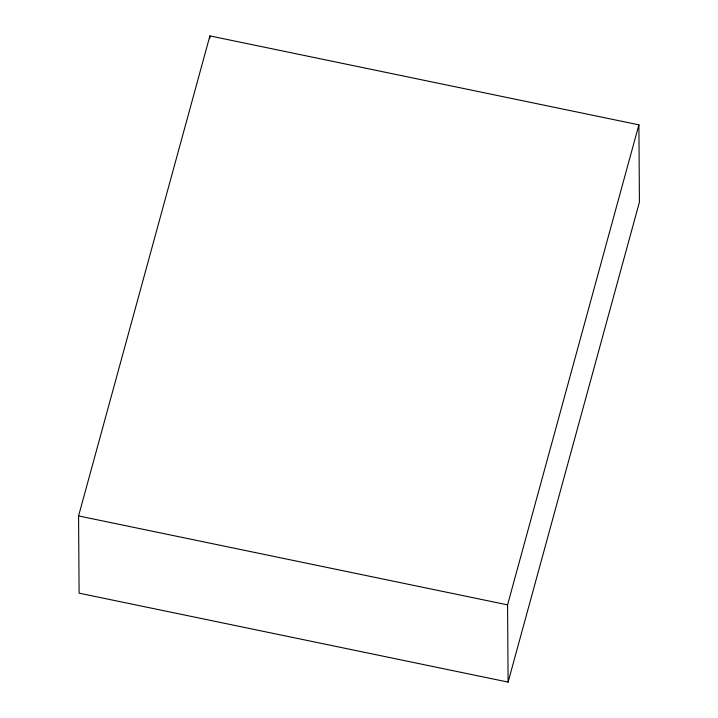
<?xml version="1.0" encoding="UTF-8"?>
<svg xmlns="http://www.w3.org/2000/svg" width="718" height="718" viewBox="0 0 718 718"><rect width="100%" height="100%" fill="white"/><g stroke="black" fill="none" stroke-linecap="round" stroke-linejoin="round"><path stroke-width="1.08" d="M78.567 515.928L209.898 35.9L638.894 124.842L639.433 202.072L508.102 682.1L79.106 593.158L78.567 515.928L507.563 604.87L508.102 682.1M507.563 604.87L638.894 124.842M209.898 35.9L209.907 38.135"/></g></svg>
